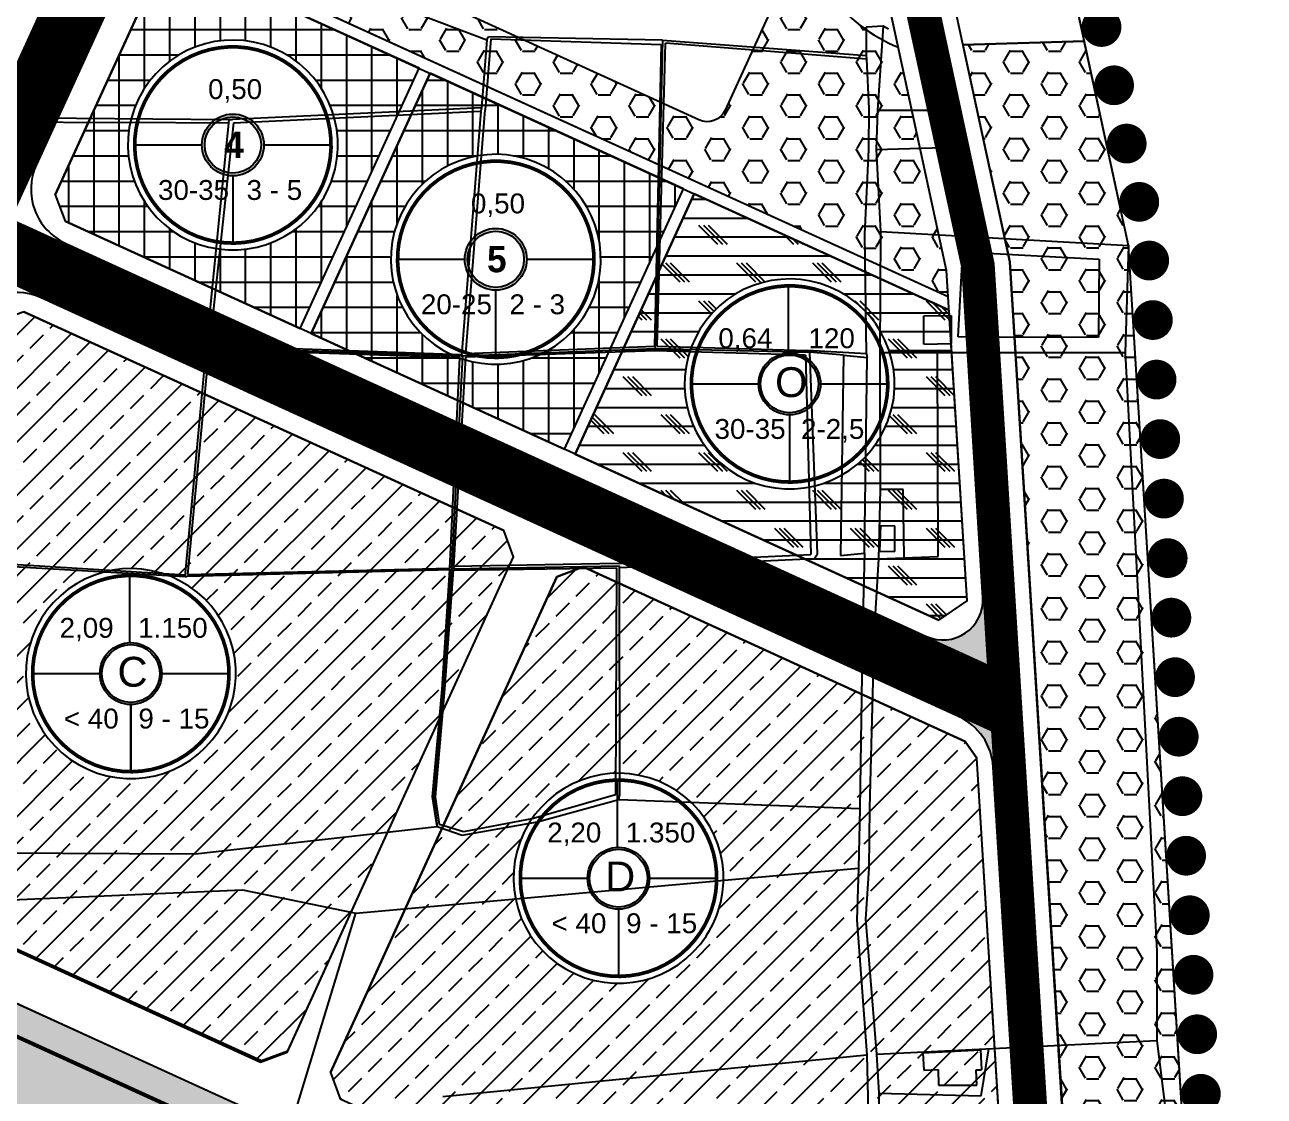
# Model space of a CAD drawing. Header units: millimetres. Extents: x 598301 to 599985, y 1183033 to 1185188.
# Drawn here: x 599465.3 to 599776.8, y 1183722.3 to 1183991.8 of the extents above; entities that cross this region are included whole.
import ezdxf
from ezdxf.enums import TextEntityAlignment as Align

# ---------------------------------------------------------------- set-up
doc = ezdxf.new("R2010")
doc.units = ezdxf.units.MM
doc.linetypes.add('ACAD_ISO02W100', pattern=[15, 12, -3])
doc.linetypes.add('ACAD_ISO10W100', pattern=[18.5, 12, -3, 0.5, -3])
for name, color, linetype in [('0-duong', 132, 'Continuous'), ('0-he', 5, 'Continuous'), ('CVCX', 72, 'Continuous'), ('CXCL', 102, 'Continuous'), ('DIEN', 6, 'Continuous'), ('H-BTHU', 61, 'Continuous'), ('h-ccong', 241, 'Continuous'), ('H-CHUNGCU', 40, 'Continuous'), ('h-duong', 7, 'Continuous'), ('H-TM', 30, 'Continuous'), ('NENPHONGPHU', 253, 'Continuous'), ('rach', 150, 'Continuous'), ('RANH', 7, 'Continuous'), ('TIM', 1, 'ACAD_ISO10W100'), ('VONG-CT', 7, 'Continuous')]:
    doc.layers.add(name, color=color, linetype=linetype)
doc.layers.add('RANHDAT', color=7, linetype='Continuous', plot=False)
doc.styles.add('HEO', font='VHELVEN.TTF', dxfattribs={"height": 5.6})
doc.styles.add('style2', font='VTIMESB.TTF')
doc.styles.add('VHEL-B', font='VHELVEB.TTF', dxfattribs={"height": 4.5})
pattern_1 = [(0, (10.91544859146234, -4.985274091828614), (0, 6.35), []), (90, (10.91544859146234, -4.985274091828614), (-6.35, 3.888125173386048e-16), [])]

# ---------------------------------------------------------------- blocks, each defined once
blk = doc.blocks.new('2000')
at = {"linetype": 'Continuous', "const_width": 5}
blk.add_lwpolyline([(-2.5, 0, 1), (2.5, 0, 1)], format="xyb", close=True, dxfattribs=at)
blk = doc.blocks.new('nen')
at = {"layer": 'NENPHONGPHU', "linetype": 'Continuous'}
for p, q in [((1097.048215936413, -457.5766745819441), (1055.748215936542, -266.2266745820347)), ((903.4682159363862, -393.6066745817765), (935.8182159365244, -405.846674581995)), ((1031.228215936488, -402.6466745820248), (1030.118215936471, -403.3966745818781)), ((1035.388215936422, -402.4566745819969), (1031.228215936488, -402.6466745820248)), ((1031.24821593642, -409.7766745818683), (1031.228215936488, -402.6466745820248)), ((1035.388215936422, -402.4566745819969), (1033.958215936528, -423.5466745817073)), ((1036.758215936373, -403.1566745819658), (1035.388215936422, -402.4566745819969)), ((935.8182159365244, -405.846674581995), (934.4082159364625, -422.9766745818358)), ((936.7782159364799, -405.6466745818001), (935.3682159363894, -423.4566745818863)), ((935.8182159365244, -405.846674581995), (936.198215936429, -405.1166745817224)), ((979.9782159363792, -405.9366745820683), (936.198215936429, -405.1166745817224)), ((936.7782159364799, -405.6466745818001), (979.5982159363789, -407.0266745817422)), ((979.5982159363789, -407.0266745817422), (977.9182159363772, -482.9466745817772)), ((979.9782159363792, -405.9366745820683), (978.128215936306, -483.5166745817619)), ((978.5682159363495, -482.9266745817789), (980.6982159364354, -406.6866745820658)), ((979.9782159363792, -405.9366745820683), (1031.24821593642, -409.7766745818683)), ((1031.278215936433, -410.7466745821523), (980.6982159364354, -406.6866745820658)), ((1031.278215936433, -410.7466745821523), (1031.24821593642, -409.7766745818683)), ((1031.858215936406, -423.1666745820629), (1031.278215936433, -410.7466745821523)), ((934.4082159364625, -422.9766745818358), (871.8582159363804, -425.8966745819006)), ((930.4982159362775, -484.7566745816808), (935.3682159363894, -423.4566745818863)), ((934.4082159364625, -422.9766745818358), (934.2882159364191, -423.7966745819016)), ((1031.788215936406, -433.4666745819161), (1031.858215936406, -423.1666745820629)), ((1033.958215936528, -423.5466745817073), (1033.68821593648, -433.4866745820528)), ((1033.958215936528, -423.5466745817073), (1049.288215936332, -423.5566745819112)), ((1050.618215936338, -432.9066745817482), (1049.288215936332, -423.5566745819112)), ((813.388215936401, -425.3666745816708), (871.0182159364335, -425.9166745816163)), ((814.4182159364464, -426.4966745818392), (844.2382159364606, -426.6266745818247)), ((870.9282159364855, -426.8366745816228), (844.2382159364606, -426.6266745818247)), ((865.2882159364294, -483.2366745820291), (871.0182159364335, -425.9166745816163)), ((872.1482159363823, -426.7766745815809), (866.0882159363827, -482.7766745816186)), ((871.0182159364335, -425.9166745816163), (871.8582159363804, -425.8966745819006)), ((872.1482159363823, -426.7766745815809), (934.2882159364191, -423.7966745819016)), ((934.2882159364191, -423.7966745819016), (929.4282159364116, -485.3566745816054)), ((1033.68821593648, -433.4866745820528), (1050.618215936338, -432.9066745817482)), ((1030.778215936426, -454.7366745820993), (1031.788215936406, -433.4666745819161)), ((1033.68821593648, -433.4866745820528), (1034.748215936324, -454.1066745819976)), ((1031.208215936445, -484.8766745817742), (1030.778215936426, -454.7366745820993)), ((1034.748215936324, -454.1066745819976), (1034.588215936541, -484.6266745818562)), ((1034.748215936324, -454.1066745819976), (1097.048215936413, -457.5766745819441)), ((1097.048215936413, -457.5766745819441), (1096.258215936349, -484.5666745819213)), ((1054.258215936365, -480.5866745820814), (1055.408215936344, -459.1766745819476)), ((1055.408215936344, -459.1766745819476), (1089.688215936378, -461.0466745819206)), ((1089.688215936378, -461.0466745819206), (1089.558215936477, -480.6666745818544)), ((1045.658215936324, -482.3866745816989), (1045.668215936383, -475.2866745818054)), ((1045.668215936383, -475.2866745818054), (1052.508215936405, -475.1866745819742)), ((1052.508215936405, -475.1866745819742), (1052.5082159364, -482.2866745816882)), ((866.0882159363827, -482.7766745816186), (929.4582159364454, -485.0166745817547)), ((1045.658215936324, -482.3866745816989), (1052.5082159364, -482.2866745816882)), ((1061.248215936399, -480.7366745822499), (1054.258215936365, -480.5866745820814)), ((1089.558215936477, -480.6666745818544), (1061.248215936399, -480.7366745822499)), ((859.9382159363787, -540.8566745816564), (865.2882159364294, -483.2366745820291)), ((865.8682159363435, -483.7266745819101), (860.5082159362644, -540.3266745819309)), ((865.2882159364294, -483.2366745820291), (929.4282159364116, -485.3566745816054)), ((929.0182159364326, -485.8266745816333), (865.8682159363435, -483.7266745819101)), ((926.4582159363567, -538.7466745819016), (929.0182159364326, -485.8266745816333)), ((926.9582159363212, -538.9266745818579), (929.7282159362808, -485.3666745819191)), ((930.3882159363454, -485.6766745818173), (927.4282159364152, -538.3766745819912)), ((929.7282159362808, -485.3666745819191), (929.4282159364116, -485.3566745816054)), ((929.7282159362808, -485.3666745819191), (978.128215936306, -483.5166745817619)), ((978.118215936416, -484.1166745818075), (930.3882159363454, -485.6766745818173)), ((930.4982159362775, -484.7566745816808), (977.9182159363772, -482.9466745817772)), ((1015.928215936448, -485.1966745818978), (978.118215936416, -484.1166745818075)), ((978.128215936306, -483.5166745817619), (1016.968215936337, -484.4066745819522)), ((978.5682159363495, -482.9266745817789), (1016.298215936294, -484.0166745818507)), ((1015.928215936448, -485.1966745818978), (1017.268215936286, -535.3466745818804)), ((1031.208215936445, -484.8766745817742), (1016.298215936294, -484.0166745818507)), ((1018.908215936313, -535.1566745818734), (1016.968215936337, -484.4066745819522)), ((1025.428215936433, -485.2166745819513), (1016.968215936337, -484.4066745819522)), ((1025.428215936433, -485.2166745819513), (1024.668215936269, -535.596674581853)), ((1025.428215936433, -485.2166745819513), (1031.39821593638, -485.7866745818952)), ((1030.748215936372, -534.9766745818811), (1031.39821593638, -485.7866745818952)), ((1031.208215936445, -484.8766745817742), (1031.39821593638, -485.7866745818952)), ((1049.098215936347, -484.616674581918), (1034.588215936541, -484.6266745818562)), ((1034.588215936541, -484.6266745818562), (1034.668215936383, -518.9566745818399)), ((1096.258215936349, -484.5666745819213), (1049.098215936347, -484.616674581918)), ((1049.218215936312, -535.8366745817985), (1049.098215936347, -484.616674581918)), ((1096.258215936349, -484.5666745819213), (1104.198215936217, -635.1066745819617)), ((1034.668215936383, -518.9566745818399), (1034.228215936341, -536.3766745819191)), ((1040.458215936445, -518.9966745821482), (1034.668215936383, -518.9566745818399)), ((1040.668215936398, -536.1466745818412), (1040.458215936445, -518.9966745821482)), ((1034.7682159364, -528.0366745818225), (1034.51821593636, -534.4566745820932)), ((1034.7682159364, -528.0366745818225), (1038.388215936367, -528.1466745820793)), ((1038.388215936326, -534.5766745819435), (1038.388215936367, -528.1466745820793)), ((968.788215936363, -537.5766745818265), (1017.268215936286, -535.3466745818804)), ((1018.058215936381, -536.4466745819464), (1018.908215936313, -535.1566745818734)), ((1024.668215936269, -535.596674581853), (1030.748215936372, -534.9766745818811)), ((1030.748215936372, -534.9766745818811), (1030.208215936409, -554.3166745818395)), ((1034.228215936341, -536.3766745819191), (1049.218215936312, -535.8366745817985)), ((1034.51821593636, -534.4566745820932), (1038.388215936326, -534.5766745819435)), ((809.3782159362843, -537.9366745818023), (859.9382159363787, -540.8566745816564)), ((859.9682159363065, -540.5366745818991), (809.5982159363036, -537.4166745818338)), ((860.5082159362644, -540.3266745819309), (926.4582159363567, -538.7466745819016)), ((926.9582159363212, -538.9266745818579), (926.9382159363882, -539.1866745820768)), ((926.9582159363212, -538.9266745818579), (969.1582159362927, -538.1366745820078)), ((968.788215936363, -537.5766745818265), (927.4282159364152, -538.3766745819912)), ((927.4282159363748, -539.2866745818297), (968.4182159363354, -538.6566745818526)), ((968.4182159363354, -538.6566745818526), (968.1282159363491, -595.7466745821416)), ((1018.058215936381, -536.4466745819464), (969.1582159362559, -538.7066745820727)), ((969.1582159362559, -538.7066745820727), (969.1582159362927, -538.1366745820078)), ((969.1882159363118, -595.7066745818368), (969.1582159362559, -538.7066745820727)), ((1034.228215936341, -536.3766745819191), (1033.168215936397, -554.4166745820147)), ((859.9382159363787, -540.8566745816564), (860.3682159363592, -540.8766745818785)), ((926.9382159363882, -539.1866745820768), (860.3682159363592, -540.8766745818785)), ((926.4082159363542, -539.19667458183), (924.448215936385, -569.1566745817945)), ((926.9382159363882, -539.1866745820768), (924.8482159362653, -569.1466745818304)), ((925.248215936262, -569.1366745818699), (927.4282159363748, -539.2866745818297)), ((1030.208215936409, -554.3166745818395), (1029.54821593633, -599.20667458203)), ((1033.168215936397, -554.4166745820147), (1032.018215936308, -599.1466745819297)), ((924.448215936385, -569.1566745817945), (922.0582159363427, -596.2966745817945)), ((924.8482159362653, -569.1466745818304), (922.4182159362778, -596.3966745818057)), ((922.8682159362731, -596.2766745816903), (925.248215936262, -569.1366745818699)), ((922.0582159363427, -596.2966745817945), (923.2182159362603, -603.7466745818501)), ((922.4182159362778, -596.3966745818057), (923.3382159363077, -603.7366745818415)), ((923.8582159362379, -603.2666745816819), (922.8682159362731, -596.2766745816903)), ((968.1282159363491, -595.7466745821416), (947.5382159362607, -601.7066745819724)), ((948.5582159362925, -602.6066745817964), (968.9682159363307, -596.9166745819845)), ((968.9682159363307, -596.9166745819845), (969.1882159363118, -595.7066745818368)), ((968.9682159363307, -596.9166745819845), (1029.54821593633, -599.20667458203)), ((1029.54821593633, -599.20667458203), (1029.238215936263, -614.2066745820753)), ((1032.018215936308, -599.1466745819297), (1031.798215936353, -614.1866745819375)), ((862.5882159363781, -610.6266745815645), (923.3382159363077, -603.7366745818415)), ((923.3382159363077, -603.7366745818415), (929.588215936318, -605.9066745818546)), ((929.888215936353, -605.0766745816227), (923.8582159362379, -603.2666745816819)), ((929.588215936318, -605.9066745818546), (948.5582159362925, -602.6066745817964)), ((947.5382159362607, -601.7066745819724), (929.888215936353, -605.0766745816227)), ((767.8682159362803, -610.1466745815862), (862.5882159363781, -610.6266745815645)), ((902.8782159362083, -625.5466745816809), (1029.238215936263, -614.2066745820753)), ((1029.238215936263, -614.2066745820753), (1028.768215936327, -627.1866745818198)), ((1031.798215936353, -614.1866745819375), (1030.958215936361, -627.0566745819168)), ((746.7782159361716, -625.1066745816385), (874.3382159363344, -619.6866745818054)), ((874.3382159363344, -619.6866745818054), (902.8782159362083, -625.5466745816809)), ((887.5282159362713, -675.9666745818349), (902.8782159362083, -625.5466745816809)), ((1028.768215936327, -627.1866745818198), (1031.318215936305, -661.1766745819905)), ((1030.958215936361, -627.0566745819168), (1033.778215936288, -661.0166745818232)), ((1104.198215936217, -635.1066745819617), (1104.228215936148, -657.566674581951)), ((1033.778215936288, -661.0166745818232), (1104.228215936148, -657.566674581951)), ((1045.388215936195, -660.6966745818266), (1059.868215936287, -659.9266745820423)), ((1059.868215936287, -659.9266745820423), (1060.148215936251, -664.9266745819422)), ((1060.028215936149, -671.5266745818864), (1061.978215936188, -659.6366745818832)), ((1104.228215936148, -657.566674581951), (1106.508215936212, -675.8566745817643)), ((924.7182159361934, -671.6466745818315), (1031.318215936305, -661.1766745819905)), ((1031.318215936305, -661.1766745819905), (1031.948215936272, -686.5766745820022)), ((1033.778215936288, -661.0166745818232), (1034.348215936209, -670.8466745816709)), ((1045.388215936195, -660.6966745818266), (1045.628215936181, -665.0466745817679)), ((1045.628215936181, -665.0466745817679), (1049.21821593619, -664.8966745817837)), ((1049.21821593619, -664.8966745817837), (1049.36821593627, -668.8066745817063)), ((1058.948215936235, -668.8366745818715), (1058.798215936272, -664.9266745819525)), ((1058.798215936272, -664.9266745819525), (1060.148215936251, -664.9266745819422)), ((1049.36821593627, -668.8066745817063), (1058.948215936235, -668.8366745818715)), ((1034.348215936209, -670.8466745816709), (1034.508215936233, -686.6266745818481)), ((1034.348215936209, -670.8466745816709), (1060.028215936149, -671.5266745818864))]:
    blk.add_line(p, q, dxfattribs=at)

msp = doc.modelspace()

# ---------------------------------------------------------------- hatches: boundary and pattern name
at = {"layer": 'CVCX'}
h = msp.add_hatch(dxfattribs=at)
h.set_pattern_fill('HEX,_O', color=256)
h.set_pattern_definition([(0, (-532.275987030007, -0.01340816519223154), (0, 5.49926), [3.175, -6.35]), (120, (-532.275987030007, -0.01340816519223154), (-4.762498862015612, -2.749629999999998), [3.174999999999999, -6.349999999999999]), (59.99999999999999, (-529.100987030007, -0.01340816519223154), (-4.762498862015612, 2.74963), [3.175, -6.35])])
edge = h.paths.add_edge_path()
edge.add_arc((599819.7619261384, 1184177.541499951), 174.4826739644142, 174.0126357848085, 195.7959122108813, ccw=False)
edge.add_line((599646.2310685123, 1184195.741636361), (599645.3641965599, 1184199.116596378))
edge.add_line((599645.3641965599, 1184199.116596378), (599635.8400695154, 1184212.821112502))
edge.add_line((599635.8400695154, 1184212.821112502), (599503.5831302147, 1184120.907477537))
edge.add_arc((599401.1320387742, 1184068.66981045), 115.0000000000862, -7.541949349500328, 27.01608266681751, ccw=False)
edge.add_arc((599523.8030457018, 1184066.492671728), 15.55449151435901, 236.1424744709577, 372.8724286149375)
edge.add_arc((599571.1519019932, 1184077.313030124), 33.01498807856814, 148.5238847904504, 192.8724286148437, ccw=False)
edge.add_line((599542.9948084826, 1184094.551577709), (599527.8241358272, 1184116.381056364))
edge.add_arc((599531.9299885476, 1184119.234470711), 5.000000000027224, 124.79785805898959, 214.7978580600851, ccw=False)
edge.add_line((599529.0765742001, 1184123.340323432), (599565.4053581704, 1184148.587471946))
edge.add_arc((599617.0196620353, 1184077.839189118), 87.57485875858906, 105.3321794427323, 126.112564761339, ccw=False)
edge.add_arc((599601.2778772725, 1184115.366900651), 47.51234203369363, 16.497099923625683, 98.97769512311498, ccw=False)
edge.add_line((599646.8343314284, 1184128.858828989), (599651.8681686281, 1184130.045292703))
edge = h.paths.add_edge_path()
edge.add_arc((599631.318950806, 1183983.417557574), 50.943755264054, 36.013010477182604, 54.225394013999676, ccw=False)
edge.add_line((599672.5265139585, 1184013.370903622), (599675.614687884, 1184008.916946449))
edge.add_line((599675.614687884, 1184008.916946449), (599678.7383003676, 1184004.685317528))
edge.add_line((599678.7383003676, 1184004.685317528), (599681.3159262523, 1184002.475682798))
edge.add_line((599681.3159262523, 1184002.475682798), (599657.2259505374, 1184114.088681659))
edge.add_arc((599819.7619261384, 1184177.541499952), 174.4826739646074, 197.9210729730995, 201.3252983647153, ccw=False)
edge.add_line((599653.7449253885, 1184123.852031936), (599648.1758853694, 1184122.982639753))
edge.add_arc((599601.2778772725, 1184115.366900651), 47.51234203368225, -9.017811998560887, 9.223711900986984, ccw=False)
edge.add_arc((599689.58140183, 1184077.82948651), 51.16248478132995, 143.9754895305321, 224.0972367570371)
edge.add_arc((599631.2937631878, 1184021.350285759), 29.999999999903, 6.505796628106282, 44.0972367571822, ccw=False)
edge = h.paths.add_edge_path()
edge.add_arc((599401.1320387728, 1184068.669810447), 114.9999999999383, 335.4530003729963, 338.12652774041163, ccw=False)
edge.add_line((599505.7384299248, 1184020.894263039), (599501.9880521392, 1184012.682667215))
edge.add_line((599501.9880521392, 1184012.682667215), (599697.3636017678, 1183923.451275789))
edge.add_line((599697.3636017678, 1183923.451275789), (599696.9574369789, 1183930.005874627))
edge.add_line((599696.9574369789, 1183930.005874627), (599684.8336165417, 1183986.17761895))
edge.add_arc((599700.6098125277, 1184024.689155083), 41.61762577456411, 217.2650568419594, 247.72361039316502, ccw=False)
edge.add_arc((599632.843932763, 1183973.130671396), 43.53219337035659, 37.26505684332541, 41.10349508052723)
edge.add_line((599665.6464543573, 1184001.749658741), (599664.6426372093, 1184006.04439045))
edge.add_line((599664.6426372093, 1184006.04439045), (599664.2644705221, 1184011.523629731))
edge.add_line((599664.2644705221, 1184011.523629731), (599660.8226454727, 1184016.029718498))
edge.add_arc((599623.2452344008, 1184022.494559729), 38.12946360775235, 338.27391717429066, 350.2383580703412, ccw=False)
edge.add_line((599658.6661393422, 1184008.380188041), (599641.3010067585, 1183970.358565059))
edge.add_arc((599636.7529027954, 1183972.435762773), 4.999999999963782, 245.4530003756563, 335.45300037090755, ccw=False)
edge.add_line((599634.6757050822, 1183967.88765881), (599507.8476722984, 1184025.81221414))
edge.add_arc((599631.2937631876, 1184021.350285759), 27.00000000002416, 18.26139801279397, 44.09723675650186)
edge.add_arc((599689.5814018301, 1184077.82948651), 54.16248478144303, 144.7609419726863, 224.0972367571271, ccw=False)
edge.add_arc((599601.2778772723, 1184115.366900651), 44.51234203387532, 351.8812768506372, 366.6724335938966)
edge.add_line((599645.488722424, 1184120.538918083), (599638.5421882775, 1184119.454482979))
edge.add_line((599638.5421882775, 1184119.454482979), (599633.8870673132, 1184112.770522197))
edge.add_arc((599618.3960525753, 1184102.951059781), 18.34102995330428, -104.85240735853961, 32.36984034824201, ccw=False)
edge.add_arc((599613.1950000948, 1184074.637744764), 10.59685930170671, 87.29720640836338, 235.2233979671691)
edge.add_arc((599796.3923380629, 1184459.954766365), 437.1098125158725, 244.3458263711308, 247.7204125155378)
edge.add_arc((599624.3182809213, 1184039.968730757), 16.75993889578458, -14.168783821810791, 67.72041251541589, ccw=False)
edge.add_line((599640.5683632962, 1184035.866246802), (599646.9275228528, 1184034.00796262))
edge.add_arc((599633.4137579662, 1183987.763052656), 48.17897403355276, 60.778715728809914, 73.71049330828379, ccw=False)
h = msp.add_hatch(dxfattribs=at)
h.set_pattern_fill('HEX', color=256, style=0)
h.set_pattern_definition([(0, (0, 0), (0, 5.49926), [3.175, -6.35]), (120, (0, 0), (-4.762498862015612, -2.749629999999998), [3.175, -6.35]), (59.99999999999999, (3.175, 0), (-4.762498862015612, 2.74963), [3.175, -6.35])])
h.paths.add_polyline_path([(599742.660000004, 1183936.330000003), (599731.5729744394, 1183987.698095445), (599701.0809505343, 1183986.777055198), (599712.857491824, 1183932.214314864), (599729.5210047712, 1183663.302174838), (599759.6502438409, 1183662.14514809)])
at = {"layer": 'CXCL'}
h = msp.add_hatch(dxfattribs=at)
h.set_pattern_fill('HEX', color=256, scale=0.7, style=0)
h.set_pattern_definition([(0, (0, 0), (0, 3.849482), [2.2225, -4.444999999999999]), (120, (0, 0), (-3.333749203410928, -1.924740999999999), [2.2225, -4.444999999999999]), (59.99999999999999, (2.2225, 0), (-3.333749203410928, 1.924741), [2.2225, -4.444999999999999])])
h.paths.add_polyline_path([(599367.0756373856, 1183789.501060609), (599297.9444580671, 1183821.074465435), (599272.8103657331, 1183766.042407481), (599275.2812719827, 1183759.417105805), (599335.3162433754, 1183731.998096406), (599341.9415450515, 1183734.469002655)])
h.paths.add_polyline_path([(599398.9123651275, 1183774.960676613), (599392.2870634509, 1183772.489770364), (599369.437888602, 1183722.46062677), (599371.9087948512, 1183715.835325094), (599464.6620232321, 1183673.473322052), (599635.4862120487, 1183666.913310524)])
at = {"layer": 'H-BTHU'}
h = msp.add_hatch(dxfattribs=at)
h.set_pattern_fill('CORK', color=256, scale=1.5, angle=2.1e-13, style=0)
h.set_pattern_definition([(2.1e-13, (0, 0), (-1.745547418150829e-14, 4.762499999999999), []), (135.0000000000002, (2.381250000000009, -2.381249999999991), (-9.525004114227425, -9.525004114227494), [6.735195000000001, -6.735195000000001]), (135.0000000000002, (3.571875000000009, -2.381249999999987), (-9.525004114227425, -9.525004114227494), [6.735195000000001, -6.735195000000001]), (135.0000000000002, (4.762500000000008, -2.381249999999982), (-9.525004114227425, -9.525004114227494), [6.735195000000001, -6.735195000000001])])
h.paths.add_polyline_path([(599697.5793078858, 1183920.070548479), (599633.5517530481, 1183949.313039766), (599603.640105973, 1183883.820342697), (599695.0438115493, 1183842.074690053), (599702.1114372386, 1183846.932032793)])
edge = h.paths.add_edge_path(flags=16)
edge.add_arc((599657.5105520557, 1183901.481489315), 26.40000000020285, 341.1524327288064, 686.5098146704399)
edge.add_arc((599657.5105520557, 1183901.481489315), 26.40000000018901, 326.50981467044, 341.1524327288064)
at = {"layer": 'h-ccong'}
h = msp.add_hatch(dxfattribs=at)
h.set_pattern_fill('NET', color=256, scale=2, style=0)
h.set_pattern_definition(pattern_1)
h.paths.add_polyline_path([(599564.4205728096, 1183980.886445013), (599500.7471173268, 1184009.967213002), (599472.912667965, 1183949.022619897), (599475.3835742144, 1183942.39731822), (599534.5089257344, 1183915.393747944)])
edge = h.paths.add_edge_path(flags=16)
edge.add_arc((599517.5670037786, 1183961.594677531), 26.40000000020285, 341.1524327288064, 686.5098146704399)
edge.add_arc((599517.5670037786, 1183961.594677531), 26.40000000018901, 326.50981467044, 341.1524327288064)
h = msp.add_hatch(dxfattribs=at)
h.set_pattern_fill('NET', color=256, scale=2, style=0)
h.set_pattern_definition(pattern_1)
h.paths.add_polyline_path([(599567.1494351875, 1183979.640126384), (599537.2377881124, 1183914.147429316), (599600.9112435952, 1183885.066661326), (599630.8228906703, 1183950.559358394)])
edge = h.paths.add_edge_path(flags=16)
edge.add_arc((599583.6469321008, 1183932.839096896), 26.40000000020285, 341.1524327288064, 686.5098146704399)
edge.add_arc((599583.6469321008, 1183932.839096896), 26.40000000018901, 326.50981467044, 341.1524327288064)
at = {"layer": 'H-CHUNGCU'}
h = msp.add_hatch(dxfattribs=at)
h.set_pattern_fill('ANSI33,_O', color=256, scale=1.5, angle=2.1e-13)
h.set_pattern_definition([(45.00000000000021, (10.91749627387617, -4.980792921036482), (-6.735192090801888, 6.73519209080184), []), (45.00000000000021, (17.65269127387617, -4.980792921036457), (-6.735192090801888, 6.73519209080184), [4.762499999999999, -2.38125])])
h.paths.add_polyline_path([(599464.9996333292, 1183919.661279576), (599458.3743316528, 1183917.190373326), (599401.6365008444, 1183792.960719369), (599404.1074070936, 1183786.335417692), (599524.7529030257, 1183731.294388415), (599531.3782047022, 1183733.765294664), (599588.1160355107, 1183857.994948621), (599585.6451292613, 1183864.620250298)])
edge = h.paths.add_edge_path(flags=16)
edge.add_arc((599491.9088527234, 1183828.631991599), 26.40000000046346, 341.1524327279315, 686.5098146695971)
edge.add_arc((599491.9088527234, 1183828.631991599), 26.40000000044596, 326.5098146695972, 341.1524327279315)
h = msp.add_hatch(dxfattribs=at)
h.set_pattern_fill('ANSI33,_O', color=256, scale=1.5, angle=2.1e-13)
h.set_pattern_definition([(45.00000000000021, (0, 0), (-6.735192090801888, 6.73519209080184), []), (45.00000000000021, (6.735195000000001, 2.468577898791049e-14), (-6.735192090801888, 6.73519209080184), [4.762499999999999, -2.38125])])
h.paths.add_polyline_path([(599704.5651974331, 1183807.333785582), (599701.6519671713, 1183811.572650769), (599605.652430218, 1183855.471043982), (599599.0280910289, 1183853.002243845), (599542.0830702648, 1183728.318939542), (599544.5533927749, 1183721.69236022), (599667.0577637039, 1183665.700895911), (599713.4520772672, 1183663.91925577)])
edge = h.paths.add_edge_path(flags=16)
edge.add_arc((599614.5020442812, 1183777.151032089), 26.40000000097406, 341.1524327293777, 686.5098146709945)
edge.add_arc((599614.5020442812, 1183777.151032089), 26.4000000009971, 326.5098146709944, 341.1524327293777)
at = {"layer": 'h-duong'}
h = msp.add_hatch(color=256, dxfattribs=at)
h.dxf.hatch_style = 1
h.paths.add_polyline_path([(599709.8807814154, 1183850.901934244, 0.03918292348387985), (599705.8968215415, 1183850.519268158), (599706.0707658718, 1183847.712192467, -0.5293841081784271), (599692.9933907152, 1183837.585215095), (599689.8508172649, 1183830.704430146), (599711.7521808061, 1183820.701698757)])
h.paths.add_polyline_path([(599711.7521808062, 1183820.701698757), (599689.8508172648, 1183830.704430146), (599686.7350206951, 1183823.882274202), (599699.9703037167, 1183817.837491617, -0.2768881684154991), (599708.7099945027, 1183805.120896058), (599709.0404652172, 1183799.787831696, 0.03918292348450814), (599713.0411901043, 1183799.899947653)])
h.paths.add_polyline_path([(599713.903791753, 1183850.654412457, 0.03946106262257009), (599709.8807814154, 1183850.901934244), (599713.0411901043, 1183799.899947653, 0.03946106262189745), (599717.0028645276, 1183800.642251482)])
at = {"layer": 'H-TM'}
h = msp.add_hatch(dxfattribs=at)
h.set_pattern_fill('ANSI38,_O', color=256, scale=2, angle=315.0000000000002)
h.set_pattern_definition([(2.398081733190338e-13, (0, 0), (-2.087219286295294e-14, 6.35), []), (90.00000000000024, (0, 0), (-6.350000000000041, 12.69999999999998), [15.875, -9.525])])
edge = h.paths.add_edge_path()
edge.add_line((599468.7936274903, 1184120.138421836), (599461.9604363838, 1184121.217497896))
edge.add_line((599461.9604363838, 1184121.217497896), (599351.2146383062, 1184044.253302956))
edge.add_arc((599486.2263253953, 1184143.720223704), 167.6956289642442, 216.3801227731003, 243.8747021175626)
edge.add_line((599412.3839642492, 1183993.157513599), (599451.8556373267, 1183975.130118066))
edge.add_line((599451.8556373267, 1183975.130118066), (599478.4551899619, 1184033.370857485))
edge.add_arc((599401.1374225898, 1184068.683218615), 85.00000000001964, 335.4530003711032, 397.2544156335777)
edge = h.paths.add_edge_path(flags=16)
edge.add_arc((599433.0458975738, 1184049.917892801), 26.39999999994225, 341.1524327296812, 686.5098146712829)
edge.add_arc((599433.0458975738, 1184049.917892801), 26.39999999993206, 326.5098146712829, 341.1524327296812)
at = {"layer": 'VONG-CT'}
h = msp.add_hatch(color=256, dxfattribs=at)
h.paths.add_polyline_path([(599525.350687619, 1183961.594677531, 1), (599509.7833199388, 1183961.594677531, 1)])
h.paths.add_polyline_path([(599524.8506876188, 1183961.594677531, 1), (599510.2833199387, 1183961.594677531, 1)], flags=16)
h = msp.add_hatch(color=256, dxfattribs=at)
h.paths.add_polyline_path([(599591.430615941, 1183932.839096896, 1), (599575.8632482608, 1183932.839096896, 1)])
h.paths.add_polyline_path([(599590.9306159408, 1183932.839096896, 1), (599576.3632482607, 1183932.839096896, 1)], flags=16)
h = msp.add_hatch(color=256, dxfattribs=at)
h.paths.add_polyline_path([(599665.2942358959, 1183901.481489315, 1), (599649.7268682156, 1183901.481489315, 1)])
h.paths.add_polyline_path([(599664.7942358959, 1183901.481489315, 1), (599650.2268682158, 1183901.481489315, 1)], flags=16)
h = msp.add_hatch(color=256, dxfattribs=at)
h.paths.add_polyline_path([(599499.6925365637, 1183828.631991599, 1), (599484.1251688837, 1183828.631991599, 1)])
h.paths.add_polyline_path([(599499.1925365638, 1183828.631991599, 1), (599484.6251688837, 1183828.631991599, 1)], flags=16)
h = msp.add_hatch(color=256, dxfattribs=at)
h.paths.add_polyline_path([(599622.2857281222, 1183777.15103209, 1), (599606.7183604422, 1183777.15103209, 1)])
h.paths.add_polyline_path([(599621.7857281221, 1183777.15103209, 1), (599607.2183604421, 1183777.15103209, 1)], flags=16)

# ---------------------------------------------------------------- linework, layer by layer
at = {"layer": '0-duong'}
for p, q in [((599708.8838240666, 1183931.665556847), (599668.7551068951, 1184117.58880214)), ((599700.9364885519, 1183930.56804081), (599661.0734081944, 1184115.260545077)), ((599498.9216577947, 1184024.023467772), (599468.1677097332, 1183956.686520433)), ((599475.5804284816, 1183936.810615403), (599691.9355144936, 1183837.997506988)), ((599706.0707658718, 1183847.712192467), (599700.9364885519, 1183930.56804081)), ((599729.3701096493, 1183601.062345227), (599708.8838240666, 1183931.665556847)), ((599699.9703037167, 1183817.837491617), (599469.3488353401, 1183923.166303514)), ((599721.3419001534, 1183601.269955867), (599708.7099945027, 1183805.120896058))]:
    msp.add_line(p, q, dxfattribs=at)
for points in [[(599401.8893665498, 1183970.472013835), (599434.6495396242, 1183955.509876394, 0.4142135623658397), (599454.5254446538, 1183962.922595142), (599485.2773459055, 1184030.255060913, 0.2648876934025448), (599477.0956979166, 1184121.471384044), (599418.9265918708, 1184205.172435911)], [(599658.6715231581, 1184008.393596206), (599641.3063905743, 1183970.371973225, -0.4142135623477146), (599634.6810888981, 1183967.901066975), (599507.8530561143, 1184025.825622305)], [(599660.8280292887, 1184016.043126663), (599664.2698543379, 1184011.537037896), (599664.6480210251, 1184006.057798615), (599665.6518381732, 1184001.763066906, -0.01674991252918467), (599667.4941039833, 1183999.50295976, 0.1336885328646118), (599684.8390003575, 1183986.191027115)]]:
    msp.add_lwpolyline(points, format="xyb", dxfattribs=at)
for centre, radius, start, end in [((599481.8120216223, 1183950.454927292), 15, 155.4530003697446, 245.453000370746), ((599463.1172421994, 1183909.521991625), 15, 65.45300037083278, 155.453000369721), ((599696.0899099207, 1183847.093714914), 10, 245.4530003707844, 3.545878389516342), ((599693.7387105761, 1183804.193179728), 15, 3.545878389565502, 65.45300037085423)]:
    msp.add_arc(centre, radius, start, end, dxfattribs=at)
at = {"layer": '0-he'}
for p, q in [((599712.857491824, 1183932.214314865), (599672.5946710281, 1184118.758885304)), ((599696.9628207945, 1183930.019282791), (599657.231334353, 1184114.102089824)), ((599472.9126679649, 1183949.022619896), (599505.7438137406, 1184020.907671203)), ((599500.7471173266, 1184009.967213002), (599697.5793078858, 1183920.070548479)), ((599501.9934359548, 1184012.696075379), (599697.3689855834, 1183923.464683954)), ((599534.5089257346, 1183915.393747943), (599564.4205728096, 1183980.886445012)), ((599537.2377881124, 1183914.147429315), (599567.1494351875, 1183979.640126384)), ((599600.9112435953, 1183885.066661326), (599630.8228906704, 1183950.559358394)), ((599472.9126679649, 1183949.022619896), (599475.3835742144, 1183942.397318219)), ((599603.6401059731, 1183883.820342698), (599633.5517530481, 1183949.313039766)), ((599695.0438115494, 1183842.074690053), (599475.3835742144, 1183942.397318219)), ((599733.3842143969, 1183600.958539906), (599712.857491824, 1183932.214314865)), ((599702.1114372385, 1183846.932032793), (599696.9628207945, 1183930.019282791)), ((599464.9996320738, 1183919.661280149), (599585.6451292615, 1183864.620250298)), ((599588.1168879654, 1183857.996816117), (599585.6451292615, 1183864.620250298)), ((599531.1713373855, 1183733.312351764), (599588.1168879654, 1183857.996816117)), ((599599.0280910289, 1183853.002243845), (599605.6524302181, 1183855.471043982)), ((599605.6524302181, 1183855.471043982), (599701.6519671711, 1183811.572650769)), ((599542.0830702648, 1183728.318939542), (599599.0280910289, 1183853.002243845)), ((599695.0438115494, 1183842.074690053), (599702.1114372385, 1183846.932032793)), ((599701.6519671711, 1183811.572650769), (599704.5651974331, 1183807.333785583)), ((599714.3463482002, 1183649.487706366), (599704.5651974331, 1183807.333785583)), ((599524.5451832546, 1183730.839578019), (599403.8996860668, 1183785.880607869)), ((599710.9838259404, 1183632.432244957), (599398.9123651274, 1183774.960676613)), ((599531.1713373855, 1183733.312351764), (599524.5451832546, 1183730.839578019)), ((599542.0830702648, 1183728.318939542), (599544.5533927748, 1183721.69236022))]:
    msp.add_line(p, q, dxfattribs=at)
msp.add_lwpolyline([(599701.0809505342, 1183986.777055198), (599731.5729744394, 1183987.698095445)], dxfattribs=at)
at = {"layer": 'CVCX'}
msp.add_lwpolyline([(599657.2313343532, 1184114.102089824, -0.1197413829315152), (599646.2364523282, 1184195.755044526), (599645.3695803757, 1184199.130004543), (599635.8454533312, 1184212.834520667), (599503.5885140306, 1184120.920885702, -0.2288610469226956), (599505.7438137407, 1184020.907671204), (599501.993435955, 1184012.69607538), (599697.3689855837, 1183923.464683955), (599696.9628207948, 1183930.019282792)], format="xyb", close=True, dxfattribs=at)
msp.add_lwpolyline([(599742.660000004, 1183936.330000003), (599731.5729744394, 1183987.698095445), (599701.0809505343, 1183986.777055198), (599712.857491824, 1183932.214314864), (599729.5210047712, 1183663.302174838), (599759.6502438409, 1183662.14514809)], close=True, dxfattribs=at)
at = {"layer": 'DIEN', "const_width": 1}
msp.add_lwpolyline([(599527.3030309886, 1183708.077245619), (598928.6301819484, 1183981.501486421), (598957.2166625325, 1184939.64452752)], dxfattribs=at)
at = {"layer": 'H-BTHU'}
msp.add_lwpolyline([(599697.5793078858, 1183920.070548479), (599633.5517530481, 1183949.313039766), (599603.640105973, 1183883.820342697), (599695.0438115493, 1183842.074690053), (599702.1114372386, 1183846.932032793)], close=True, dxfattribs=at)
at = {"layer": 'h-ccong'}
for points in [[(599564.4205728096, 1183980.886445013), (599500.7471173268, 1184009.967213002), (599472.912667965, 1183949.022619897), (599475.3835742144, 1183942.39731822), (599534.5089257344, 1183915.393747944)], [(599567.1494351875, 1183979.640126384), (599537.2377881124, 1183914.147429316), (599600.9112435952, 1183885.066661326), (599630.8228906703, 1183950.559358394)]]:
    msp.add_lwpolyline(points, close=True, dxfattribs=at)
at = {"layer": 'H-CHUNGCU'}
for points in [[(599464.9996333292, 1183919.661279576), (599458.3743316528, 1183917.190373326), (599401.6365008444, 1183792.960719369), (599404.1074070936, 1183786.335417692), (599524.7529030257, 1183731.294388415), (599531.3782047022, 1183733.765294664), (599588.1160355107, 1183857.994948621), (599585.6451292613, 1183864.620250298)], [(599704.5651974331, 1183807.333785582), (599701.6519671713, 1183811.572650769), (599605.652430218, 1183855.471043982), (599599.0280910289, 1183853.002243845), (599542.0830702648, 1183728.318939542), (599544.5533927749, 1183721.69236022), (599667.0577637039, 1183665.700895911), (599713.4520772672, 1183663.91925577)]]:
    msp.add_lwpolyline(points, close=True, dxfattribs=at)
at = {"layer": 'h-duong'}
msp.add_line((599692.9666138358, 1183837.526586091), (599686.7350206951, 1183823.882274203), dxfattribs=at)
at = {"layer": 'h-duong', "linetype": 'ACAD_ISO02W100', "ltscale": 2, "const_width": 8}
msp.add_lwpolyline([(599710.6221884922, 1183472.020891668), (599725.3560049013, 1183601.166150547), (599704.9101563093, 1183931.116798828), (599664.9146755234, 1184116.422737041, -0.4200394310210131), (599761.7207600415, 1184333.590412966, 0.3435049540748341), (599827.6949916022, 1184440.500820948, 0.3214098258400505), (599656.7988167538, 1184576.69472468, -0.1421253802607413), (599321.7240070231, 1184616.665813397, -0.06140563084963293), (599234.3968726195, 1184667.101295562, 0.1143449676892842), (599118.4113650738, 1184718.716799326, 0.4009115155285675), (599060.014260592, 1184680.032819988), (598969.3332926135, 1184253.89096708)], format="xyb", dxfattribs=at)
at = {"layer": 'h-duong', "linetype": 'ACAD_ISO02W100', "ltscale": 3, "const_width": 15}
msp.add_lwpolyline([(599178.1388397346, 1184518.189065048, -0.1888283377002052), (599238.7320808934, 1184477.601192627), (599483.254477007, 1184125.751505587, -0.2648876933967795), (599492.0995018609, 1184027.139264366), (599303.0631582905, 1183613.236948882)], format="xyb", dxfattribs=at)
msp.add_lwpolyline([(599398.8821791118, 1183963.594837839), (599711.7521808062, 1183820.701698757)], dxfattribs=at)
at = {"layer": 'rach'}
msp.add_lwpolyline([(599530.4188275589, 1183714.899401564), (598936.2753418447, 1183986.255003825), (598943.0470722377, 1184213.225453482)], dxfattribs=at)
at = {"layer": 'RANHDAT'}
msp.add_lwpolyline([(599053.1699999999, 1184761.61), (598916.8800000033, 1184082.919999999), (598866.4035917793, 1183685.445772373), (599174.4000000053, 1183684.620000001), (599759.650243841, 1183662.14514809), (599742.6600000042, 1183936.330000003), (599701.3600000031, 1184127.680000003, -0.42672135607775), (599774.9700000023, 1184297.975000003, 0.3500656121151167), (599865.0750000016, 1184447.890000004, 0.3305095480971998), (599654.3910847371, 1184614.824792482, -0.1438495459927418), (599336.5600000008, 1184651.650000002, -0.06140563084958579), (599257.2850000003, 1184697.435000001, 0.1725746083689566)], format="xyb", close=True, dxfattribs=at)
for points in [[(599756.5786315609, 1183539.600280382), (599763.4900000056, 1183600.180000003), (599742.660000004, 1183936.330000003), (599701.3600000031, 1184127.680000003, -0.4267213560782193), (599774.9700000023, 1184297.975000003, 0.3500656121152856), (599865.0750000015, 1184447.890000004, 0.3305095480972832), (599654.3910847371, 1184614.824792482, -0.1438495459927805), (599336.5600000006, 1184651.650000001, -0.06140563084960197), (599257.2850000003, 1184697.435000001, 0.1725746083688919), (599053.1699999999, 1184761.61)], [(598947.825353059, 1184237.715235758), (598916.8800000033, 1184082.919999999), (598894.4849299447, 1183906.571018616), (598894.4849299449, 1183906.571018616), (598785.5039240451, 1183938.796601174), (598779.7753880966, 1183898.77840691), (598889.3795042228, 1183866.368571236), (598889.3795042228, 1183866.368571236), (598866.4035917793, 1183685.445772373), (599174.4000000053, 1183684.620000001), (599759.650243841, 1183662.14514809), (599742.6600000042, 1183936.330000003), (599701.3600000031, 1184127.680000003, -0.42672135607775), (599774.9700000023, 1184297.975000003, 0.3500656121151167)]]:
    msp.add_lwpolyline(points, format="xyb", dxfattribs=at)
at = {"layer": 'TIM'}
for points in [[(599710.6221884922, 1183472.020891668), (599725.3560049013, 1183601.166150547), (599704.9101563093, 1183931.116798828), (599664.9146755234, 1184116.422737041, -0.4200394310210131), (599761.7207600415, 1184333.590412966, 0.3435049540748341), (599827.6949916022, 1184440.500820948, 0.3214098258400505), (599656.7988167538, 1184576.69472468, -0.1421253802607413), (599321.7240070231, 1184616.665813397, -0.06140563084963293), (599234.3968726195, 1184667.101295562, 0.1143449676892842), (599118.4113650738, 1184718.716799326, 0.4009115155285675), (599060.014260592, 1184680.032819988), (598968.8129549448, 1184251.445716845)], [(599178.1388397346, 1184518.189065048, -0.1888283377002052), (599238.7320808934, 1184477.601192627), (599483.254477007, 1184125.751505587, -0.2648876933967795), (599492.0995018609, 1184027.139264366), (599303.0631582905, 1183613.236948882)]]:
    msp.add_lwpolyline(points, format="xyb", dxfattribs=at)
msp.add_lwpolyline([(599398.8821791118, 1183963.594837839), (599711.7521808062, 1183820.701698757)], dxfattribs=at)
at = {"layer": 'VONG-CT'}
for points in [[(599542.5514723998, 1183953.066117997, 15.63048294880458), (599539.5840851695, 1183947.027312394, 0.06397754971969577), (599542.5514723998, 1183953.066117997, 0.06397754971969577)], [(599608.631400722, 1183924.310537362, 15.63048294880458), (599605.6640134916, 1183918.271731758, 0.06397754971969577), (599608.631400722, 1183924.310537362, 0.06397754971969577)], [(599682.4950206769, 1183892.952929781, 15.63048294880458), (599679.5276334465, 1183886.914124178, 0.06397754971969577), (599682.4950206769, 1183892.952929781, 0.06397754971969577)], [(599516.8933213447, 1183820.103432064, 15.63048294880458), (599513.9259341143, 1183814.064626461, 0.06397754971969577), (599516.8933213447, 1183820.103432064, 0.06397754971969577)], [(599639.4865129032, 1183768.622472555, 15.63048294880458), (599636.5191256729, 1183762.583666952, 0.06397754971969577), (599639.4865129032, 1183768.622472555, 0.06397754971969577)]]:
    msp.add_lwpolyline(points, format="xyb", dxfattribs=at)
at = {"layer": 'VONG-CT', "const_width": 0.9257142857142858}
for points in [[(599540.9291043076, 1183953.619920564, 15.63048294880445), (599538.1544045594, 1183947.973245195, 0.06397754971969596)], [(599607.0090326295, 1183924.864339929, 15.63048294880445), (599604.2343328815, 1183919.21766456, 0.06397754971969596)], [(599680.8726525843, 1183893.506732348, 15.63048294880445), (599678.0979528364, 1183887.860056979, 0.06397754971969596)], [(599515.2709532523, 1183820.657234631, 15.63048294880445), (599512.4962535042, 1183815.010559262, 0.06397754971969596)], [(599637.8641448109, 1183769.176275122, 15.63048294880445), (599635.0894450628, 1183763.529599753, 0.06397754971969596)]]:
    msp.add_lwpolyline(points, format="xyb", close=True, dxfattribs=at)
at = {"layer": 'VONG-CT', "const_width": 0.5}
for points in [[(599492.8812894931, 1183961.594677531), (599509.7833199388, 1183961.594677531)], [(599542.2527180645, 1183961.594677531), (599525.350687619, 1183961.594677531)], [(599517.5670037788, 1183953.810993691), (599517.5670037789, 1183936.908963246)], [(599558.9612178152, 1183932.839096896), (599575.8632482608, 1183932.839096896)], [(599608.3326463865, 1183932.839096896), (599591.430615941, 1183932.839096896)], [(599657.2279753191, 1183926.162072615), (599657.227975319, 1183909.260042169)], [(599583.6469321008, 1183925.055413056), (599583.6469321008, 1183908.153382611)], [(599632.8248377702, 1183901.481489315), (599649.7268682156, 1183901.481489315)], [(599665.2942358959, 1183901.481489315), (599682.1962663415, 1183901.481489315)], [(599657.5105520558, 1183893.697805475), (599657.5105520557, 1183876.79577503)], [(599491.626275987, 1183853.312574898), (599491.6262759869, 1183836.410544453)], [(599467.2231384381, 1183828.631991598), (599484.1251688837, 1183828.631991599)], [(599499.6925365637, 1183828.631991599), (599516.5945670094, 1183828.631991599)], [(599491.9088527237, 1183820.848307759), (599491.9088527237, 1183803.946277313)], [(599614.2194675454, 1183801.831615389), (599614.2194675455, 1183784.929584944)], [(599589.8163299965, 1183777.15103209), (599606.7183604421, 1183777.15103209)], [(599622.2857281222, 1183777.15103209), (599639.1877585679, 1183777.151032089)], [(599614.5020442822, 1183769.367348249), (599614.5020442822, 1183752.465317804)]]:
    msp.add_lwpolyline(points, dxfattribs=at)
at = {"layer": 'VONG-CT'}
for points in [[(599665.2942358959, 1183901.481489315), (599682.1962663415, 1183901.481489315)], [(599657.5105520558, 1183893.697805475), (599657.5105520557, 1183876.79577503)], [(599499.6925365637, 1183828.631991599), (599516.5945670094, 1183828.631991599)], [(599491.9088527237, 1183820.848307759), (599491.9088527237, 1183803.946277313)], [(599622.2857281222, 1183777.15103209), (599639.1877585679, 1183777.151032089)], [(599614.5020442822, 1183769.367348249), (599614.5020442822, 1183752.465317804)]]:
    msp.add_lwpolyline(points, dxfattribs=at)
for centre, radius in [((599517.5670037788, 1183961.594677531), 7.783683840064825), ((599517.5670037788, 1183961.594677531), 7.083683840064825), ((599583.6469321009, 1183932.839096896), 7.783683840064825), ((599583.6469321009, 1183932.839096896), 7.083683840064825), ((599657.5105520558, 1183901.481489315), 7.783683840064825), ((599657.5105520558, 1183901.481489315), 7.283683840064825), ((599491.9088527237, 1183828.631991599), 7.783683840064825), ((599491.9088527237, 1183828.631991599), 7.283683840064825), ((599614.5020442822, 1183777.15103209), 7.783683840064825), ((599614.5020442822, 1183777.15103209), 7.283683840064825)]:
    msp.add_circle(centre, radius, dxfattribs=at)

# ---------------------------------------------------------------- block references
at = {"layer": 'NENPHONGPHU'}
msp.add_blockref('nen', (598645.6117840633, 1184393.906674582), dxfattribs=at)
at = {"layer": 'RANH'}
for p, rotation in [((599735.9171638759, 1183991.270023792), 102.1795927099503), ((599739.081813664, 1183976.60765728), 102.1795927099503), ((599742.246463452, 1183961.945290769), 102.1795927099503), ((599745.41111324, 1183947.282924257), 102.1795927099503), ((599747.9051895258, 1183932.527952473), 93.5458783895632), ((599748.8329058555, 1183917.556668546), 93.5458783895632), ((599749.7606221852, 1183902.58538462), 93.5458783895632), ((599750.6883385148, 1183887.614100693), 93.5458783895632), ((599751.6160548445, 1183872.642816766), 93.5458783895632), ((599752.5437711742, 1183857.67153284), 93.5458783895632), ((599753.4714875038, 1183842.700248913), 93.5458783895632), ((599754.3992038334, 1183827.728964987), 93.5458783895632), ((599755.3269201631, 1183812.75768106), 93.5458783895632), ((599756.2546364928, 1183797.786397133), 93.5458783895632), ((599757.1823528224, 1183782.815113207), 93.5458783895632), ((599758.1100691521, 1183767.84382928), 93.5458783895632), ((599759.0377854818, 1183752.872545353), 93.5458783895632), ((599759.9655018115, 1183737.901261427), 93.5458783895632), ((599760.893218141, 1183722.9299775), 93.5458783895632)]:
    msp.add_blockref('2000', p, dxfattribs=dict(at, rotation=rotation))

# ---------------------------------------------------------------- texts
at = {"layer": 'VONG-CT'}
for s, height, style, p in [('0,50', 5, 'HEO', (599518.1250770903, 1183973.150376898)), ('4', 6.6, 'style2', (599517.8288988199, 1183958.335179234)), ('30-35', 5, 'HEO', (599507.6743133111, 1183947.776468983)), ('3 - 5', 5, 'HEO', (599527.9962758498, 1183947.776468983)), ('0,50', 5, 'HEO', (599584.2050054123, 1183944.394796263)), ('5', 6.6, 'style2', (599583.908827142, 1183929.579598599)), ('20-25', 5, 'HEO', (599573.7542416332, 1183919.020888348)), ('2 - 3', 5, 'HEO', (599594.0762041718, 1183919.020888348)), ('0,64', 5, 'HEO', (599646.3928640623, 1183910.48495311)), ('120', 5, 'HEO', (599668.085693777, 1183910.48495311)), ('O', 7.5, 'VHEL-B', (599657.9336581943, 1183898.188772253)), ('30-35', 5, 'HEO', (599647.5760788582, 1183887.663280768)), ('2-2,5', 5, 'HEO', (599668.3498657416, 1183887.663280768)), ('2,09', 5, 'HEO', (599480.7911647302, 1183837.635455393)), ('1.150', 5, 'HEO', (599502.4839944448, 1183837.635455393)), ('C', 7.5, 'VHEL-B', (599492.3319588621, 1183825.339274536)), ('< 40', 5, 'HEO', (599481.9743795262, 1183814.813783051)), ('9 - 15', 5, 'HEO', (599502.7481664094, 1183814.813783051)), ('2,20', 5, 'HEO', (599603.3843562887, 1183786.154495884)), ('1.350', 5, 'HEO', (599625.0771860033, 1183786.154495884)), ('D', 7.5, 'VHEL-B', (599614.9251504207, 1183773.858315028)), ('< 40', 5, 'HEO', (599604.5675710847, 1183763.332823542)), ('9 - 15', 5, 'HEO', (599625.3413579679, 1183763.332823542))]:
    msp.add_text(s, height=height, rotation=359.9999999999788, dxfattribs=dict(at, style=style)).set_placement(p, align=Align.CENTER)

doc.saveas('drawing.dxf')
